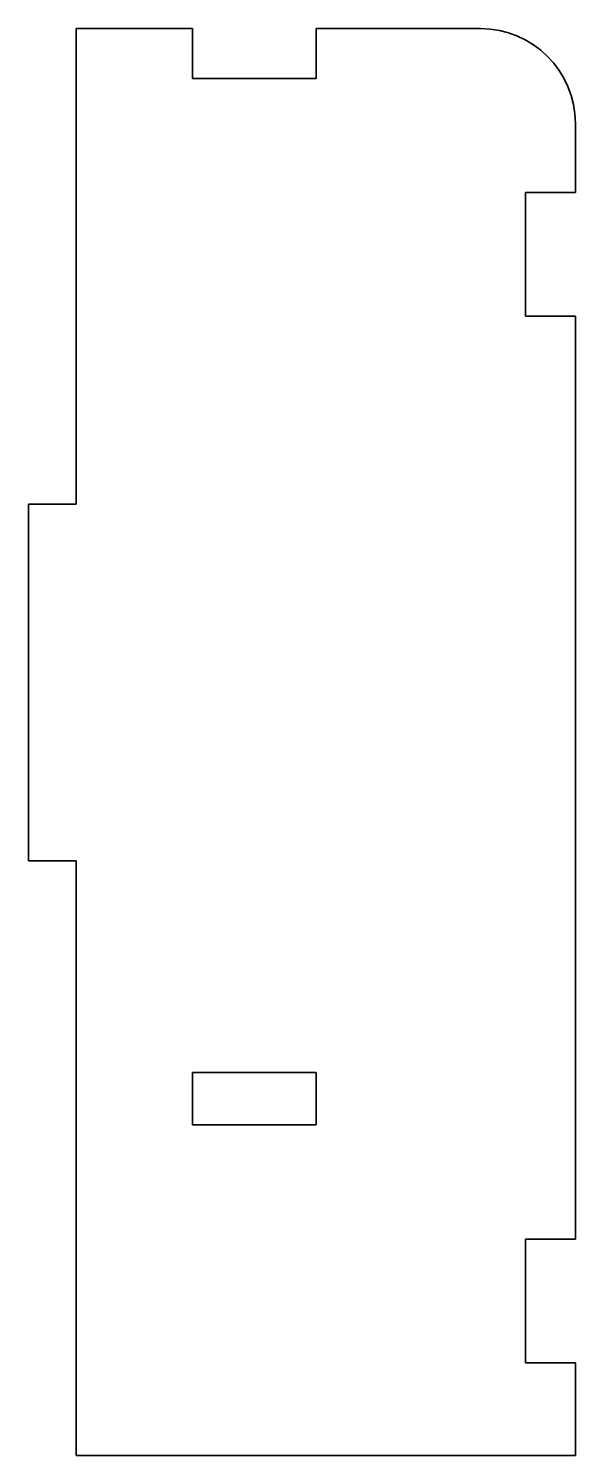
# Model space of a CAD drawing. Header units: inches. Extents: x 0 to 23, y 0 to 60.
import ezdxf

# ---------------------------------------------------------------- set-up
doc = ezdxf.new("R2010")
doc.units = ezdxf.units.IN
doc.header["$MEASUREMENT"] = 0
doc.layers.add('SIMUMAK Visible (ISO)', color=7, linetype='Continuous', lineweight=35)

# ---------------------------------------------------------------- blocks, each defined once
blk = doc.blocks.new('CDR-AU-31-REFS-02_Sheet_4_CDR-AU-31-REFS-02')
at = {"layer": 'SIMUMAK Visible (ISO)'}
for p, q in [((-9.5, 10), (-9.5, 30)), ((-9.5, 30), (-4.6, 30)), ((-4.6, 27.9), (-4.6, 30)), ((0.6, 30), (7.5, 30)), ((0.6, 30), (0.6, 27.9)), ((0.6, 27.9), (-4.6, 27.9)), ((11.5, 26), (11.5, 23.1)), ((9.4, 17.9), (9.4, 23.1)), ((9.4, 23.1), (11.5, 23.1)), ((11.5, 17.9), (9.4, 17.9)), ((11.5, 17.9), (11.5, -20.9)), ((-11.5, -5), (-11.5, 10)), ((-11.5, 10), (-9.5, 10)), ((-9.5, -5), (-11.5, -5)), ((-9.5, -30), (-9.5, -5)), ((-4.6, -16.1), (-4.6, -13.9)), ((-4.6, -13.9), (0.6, -13.9)), ((0.6, -13.9), (0.6, -16.1)), ((0.6, -16.1), (-4.6, -16.1)), ((9.4, -26.1), (9.4, -20.9)), ((9.4, -20.9), (11.5, -20.9)), ((11.5, -26.1), (9.4, -26.1)), ((11.5, -26.1), (11.5, -30)), ((11.5, -30), (-9.5, -30))]:
    blk.add_line(p, q, dxfattribs=at)
at = {"layer": 'SIMUMAK Visible (ISO)', "extrusion": (0, 0, -1)}
blk.add_arc((-7.5, 26), 4, 90, 180, dxfattribs=at)

msp = doc.modelspace()

# ---------------------------------------------------------------- block references
msp.add_blockref('CDR-AU-31-REFS-02_Sheet_4_CDR-AU-31-REFS-02', (11.5, 30))

doc.saveas('drawing.dxf')
